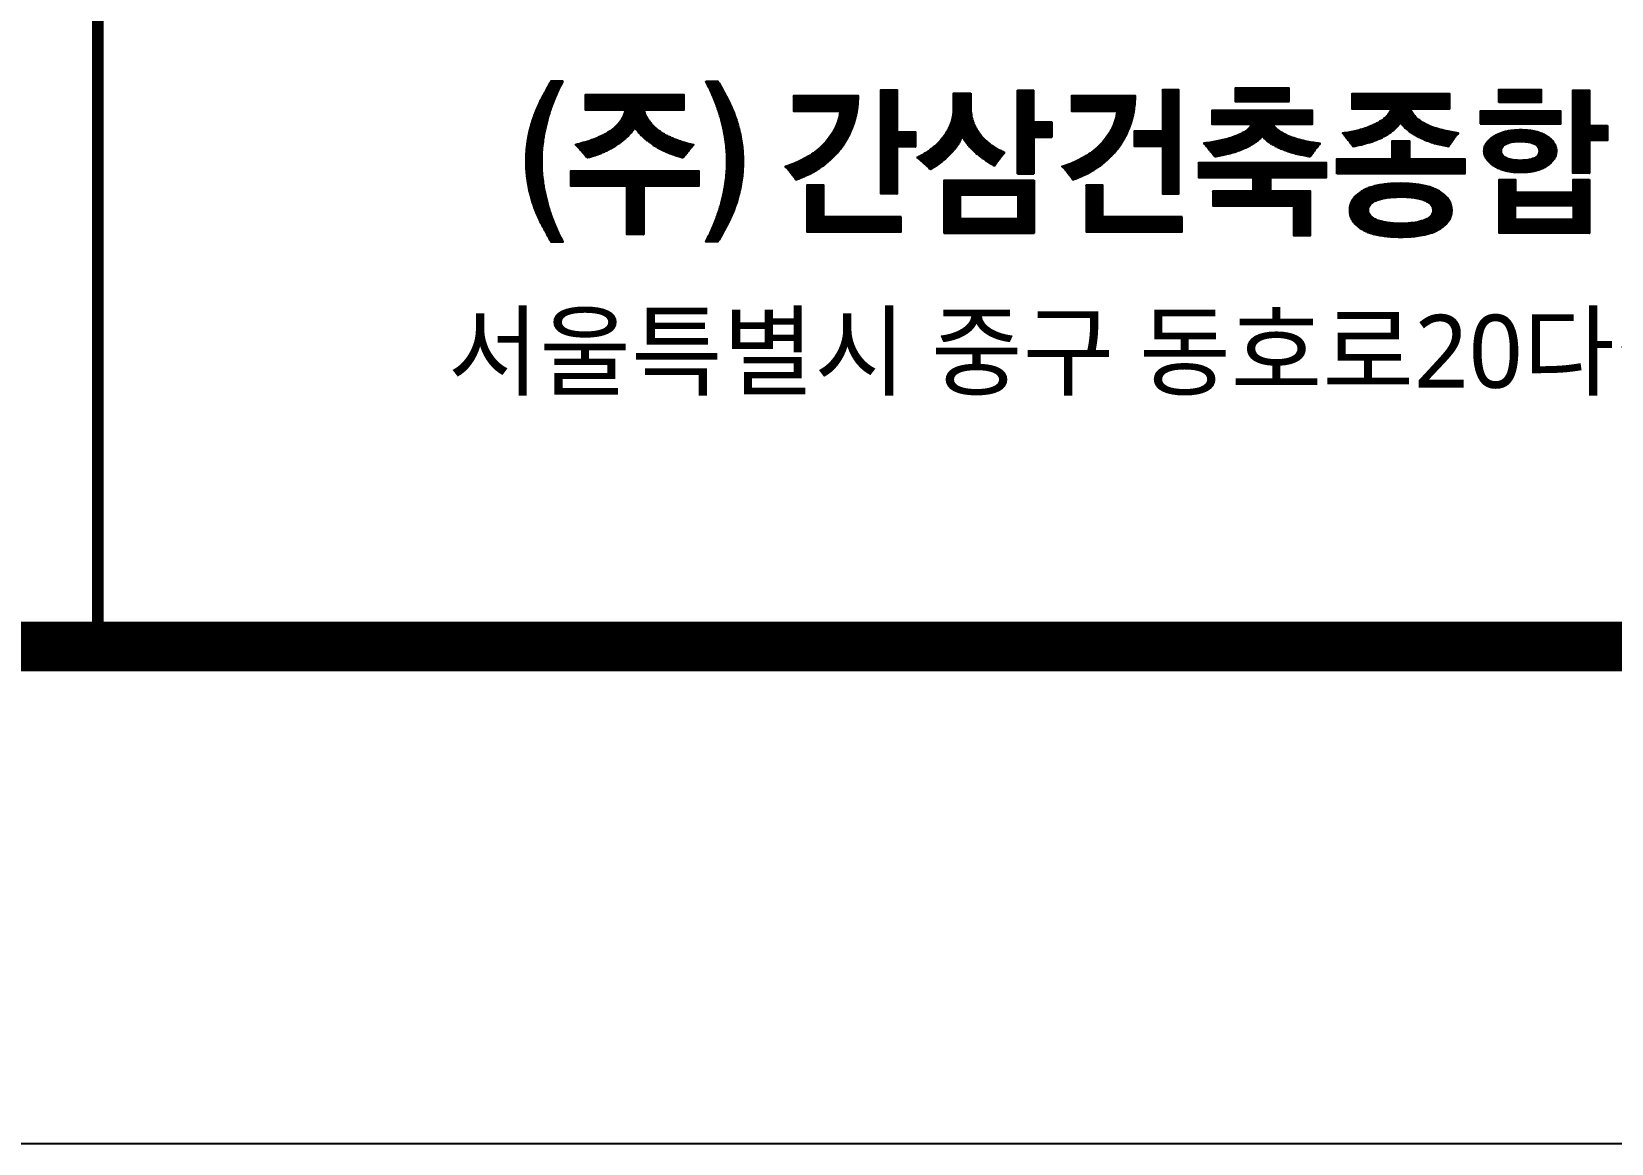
# Model space of a CAD drawing. Header units: millimetres. Extents: x 0 to 841, y 0 to 594.
# Drawn here: x 728.7 to 782.8, y 0 to 38 of the extents above; entities that cross this region are included whole.
import ezdxf
from ezdxf.enums import TextEntityAlignment as Align

# ---------------------------------------------------------------- set-up
doc = ezdxf.new("R2010")
doc.units = ezdxf.units.MM
doc.header["$MEASUREMENT"] = 0
doc.layers.add('G3TITLE', color=7, linetype='Continuous')
doc.styles.add('간삼타이틀', font='malgun.ttf')
pattern_1 = [(45, (0.776085, 3.857162), (-0.00441941738, 0.00441941738), [])]

msp = doc.modelspace()

# ---------------------------------------------------------------- hatches: boundary and pattern name
at = {"layer": 'G3TITLE'}
h = msp.add_hatch(dxfattribs=at)
h.set_pattern_fill('ANSI31', color=1, scale=0.05, style=0)
h.set_pattern_definition(pattern_1)
edge = h.paths.add_edge_path()
edge.add_spline(control_points=[(746.918, 30.856), (746.918, 30.856), (746.503, 30.856), (746.503, 30.856), (746.243, 31.303), (746.056, 31.68), (745.941, 31.986), (745.74, 32.513), (745.64, 33.054), (745.64, 33.607), (745.64, 34.157), (745.74, 34.698), (745.941, 35.229), (746.063, 35.547), (746.25, 35.919), (746.503, 36.347), (746.503, 36.347), (746.918, 36.347), (746.918, 36.347), (746.438, 35.418), (746.198, 34.504), (746.198, 33.607), (746.198, 32.703), (746.438, 31.786), (746.918, 30.856)], knot_values=[0, 0, 0, 0, 1, 1, 1, 2, 2, 2, 3, 3, 3, 4, 4, 4, 5, 5, 5, 6, 6, 6, 7, 7, 7, 8, 8, 8, 8], degree=3, periodic=0)
h = msp.add_hatch(dxfattribs=at)
h.set_pattern_fill('ANSI31', color=1, scale=0.05, style=0)
h.set_pattern_definition(pattern_1)
edge = h.paths.add_edge_path()
edge.add_spline(control_points=[(752.218, 36.347), (752.475, 35.908), (752.662, 35.534), (752.781, 35.224), (752.981, 34.692), (753.081, 34.152), (753.081, 33.602), (753.081, 33.052), (752.981, 32.511), (752.781, 31.98), (752.662, 31.666), (752.475, 31.292), (752.218, 30.856), (752.218, 30.856), (751.809, 30.856), (751.809, 30.856), (752.289, 31.786), (752.529, 32.701), (752.529, 33.602), (752.529, 34.502), (752.289, 35.418), (751.809, 36.347), (751.809, 36.347), (752.218, 36.347), (752.218, 36.347)], knot_values=[0, 0, 0, 0, 1, 1, 1, 2, 2, 2, 3, 3, 3, 4, 4, 4, 5, 5, 5, 6, 6, 6, 7, 7, 7, 8, 8, 8, 8], degree=3, periodic=0)
h = msp.add_hatch(dxfattribs=at)
h.set_pattern_fill('ANSI31', color=1, scale=0.05, style=0)
h.set_pattern_definition(pattern_1)
h.paths.add_polyline_path([(749.374, 34.764, 0.011223), (749.422, 34.696, 0.014421), (749.488, 34.612, 0.020713), (749.593, 34.496, 0.021424), (749.716, 34.381, 0.013149), (749.824, 34.294, 0.01535), (749.971, 34.188, 0.017244), (750.136, 34.085, 0.024961), (750.419, 33.943, 0.016434), (750.62, 33.862, 0.01056), (750.811, 33.797, 0.009713), (750.961, 33.752, 0.004592), (751.025, 33.735, 0.005906), (751.127, 33.859, -0.001663), (751.229, 33.987, -0.009588), (751.31, 34.082, -0.007606), (751.388, 34.167, -0.013005), (751.183, 34.217, -0.009127), (751.03, 34.261, -0.011787), (750.833, 34.327, -0.01259), (750.699, 34.381, -0.013415), (750.563, 34.443, -0.014125), (750.427, 34.514, -0.022357), (750.274, 34.608, -0.018421), (750.161, 34.692, -0.0207), (750.046, 34.791, -0.021954), (749.936, 34.904, -0.037207), (749.84, 35.027, -0.064836), (749.727, 35.257, -0.029437), (749.695, 35.373), (751.062, 35.373), (751.062, 35.888), (747.675, 35.888), (747.675, 35.373), (749.048, 35.373, -0.032243), (749.014, 35.247, -0.040959), (748.949, 35.099, -0.046283), (748.844, 34.94, -0.040695), (748.697, 34.785, -0.03542), (748.516, 34.645, -0.035947), (748.208, 34.468, -0.020775), (747.976, 34.368, -0.017546), (747.677, 34.267, -0.013903), (747.406, 34.194, -0.00325), (747.339, 34.178, -0.010195), (747.443, 34.07, -0.009005), (747.546, 33.954, 0.001103), (747.617, 33.873, 0.001435), (747.684, 33.797, 0.001519), (747.738, 33.735, 0.003476), (747.781, 33.745, 0.005498), (747.746, 33.737, 0.005745), (747.817, 33.754, 0.003574), (747.861, 33.766, 0.009791), (747.984, 33.803, 0.009252), (748.102, 33.843, 0.012966), (748.274, 33.91, 0.007949), (748.366, 33.95, 0.011621), (748.497, 34.014, 0.011413), (748.623, 34.082, 0.014535), (748.766, 34.17, 0.015172), (748.89, 34.257, 0.014931), (748.999, 34.343, 0.01431), (749.092, 34.426, 0.019158), (749.194, 34.529, 0.022133), (749.294, 34.649, 0.021092)])
h.paths.add_polyline_path([(749.679, 32.761), (751.567, 32.761), (751.567, 33.281), (747.181, 33.281), (747.181, 32.761), (749.101, 32.761), (749.101, 31.1), (749.679, 31.1)])
h = msp.add_hatch(dxfattribs=at)
h.set_pattern_fill('ANSI31', color=1, scale=0.05, style=0)
h.set_pattern_definition(pattern_1)
edge = h.paths.add_edge_path()
edge.add_spline(control_points=[(757.025, 35.844), (757.022, 35.49), (756.968, 35.166), (756.864, 34.872), (756.761, 34.579), (756.622, 34.314), (756.446, 34.078), (756.254, 33.819), (756.024, 33.598), (755.757, 33.414), (755.491, 33.229), (755.2, 33.084), (754.884, 32.976), (754.85, 33.029), (754.796, 33.1), (754.724, 33.192), (754.652, 33.285), (754.582, 33.364), (754.511, 33.43), (754.76, 33.504), (755.002, 33.607), (755.236, 33.74), (755.472, 33.873), (755.677, 34.032), (755.852, 34.216), (755.996, 34.368), (756.116, 34.537), (756.212, 34.723), (756.308, 34.909), (756.369, 35.109), (756.394, 35.323), (756.394, 35.323), (754.801, 35.323), (754.801, 35.323), (754.801, 35.323), (754.801, 35.844), (754.801, 35.844), (754.801, 35.844), (757.025, 35.844), (757.025, 35.844)], knot_values=[0, 0, 0, 0, 1, 1, 1, 2, 2, 2, 3, 3, 3, 4, 4, 4, 5, 5, 5, 6, 6, 6, 7, 7, 7, 8, 8, 8, 9, 9, 9, 10, 10, 10, 11, 11, 11, 12, 12, 12, 13, 13, 13, 13], degree=3, periodic=0)
h.paths.add_polyline_path([(755.263, 31.194), (755.263, 32.788), (755.841, 32.788), (755.841, 31.714), (758.486, 31.714), (758.486, 31.194)])
h.paths.add_polyline_path([(758.35, 36.049), (758.35, 34.621), (758.976, 34.621), (758.976, 34.1), (758.35, 34.1), (758.35, 32.49), (757.787, 32.49), (757.787, 36.049)])
h = msp.add_hatch(dxfattribs=at)
h.set_pattern_fill('ANSI31', color=1, scale=0.05, style=0)
h.set_pattern_definition(pattern_1)
edge = h.paths.add_edge_path()
edge.add_spline(control_points=[(760.966, 34.919), (761.031, 34.761), (761.117, 34.617), (761.227, 34.488), (761.339, 34.355), (761.465, 34.24), (761.605, 34.142), (761.745, 34.044), (761.889, 33.967), (762.037, 33.912), (761.973, 33.838), (761.907, 33.76), (761.839, 33.677), (761.771, 33.594), (761.715, 33.521), (761.673, 33.458), (761.586, 33.506), (761.495, 33.56), (761.4, 33.621), (761.305, 33.683), (761.211, 33.751), (761.116, 33.829), (761.007, 33.917), (760.905, 34.015), (760.808, 34.122), (760.712, 34.229), (760.633, 34.342), (760.569, 34.46), (760.531, 34.349), (760.471, 34.238), (760.39, 34.125), (760.31, 34.012), (760.217, 33.905), (760.112, 33.801), (760.014, 33.705), (759.909, 33.616), (759.799, 33.533), (759.689, 33.45), (759.584, 33.383), (759.486, 33.331), (759.43, 33.383), (759.357, 33.449), (759.268, 33.53), (759.179, 33.611), (759.097, 33.68), (759.023, 33.735), (759.198, 33.819), (759.367, 33.923), (759.528, 34.045), (759.689, 34.167), (759.827, 34.307), (759.943, 34.466), (760.045, 34.598), (760.124, 34.745), (760.183, 34.906), (760.24, 35.066), (760.269, 35.237), (760.269, 35.418), (760.269, 35.418), (760.269, 35.938), (760.269, 35.938), (760.269, 35.938), (760.869, 35.938), (760.869, 35.938), (760.869, 35.938), (760.869, 35.429), (760.869, 35.429), (760.869, 35.248), (760.901, 35.078), (760.966, 34.919)], knot_values=[0, 0, 0, 0, 1, 1, 1, 2, 2, 2, 3, 3, 3, 4, 4, 4, 5, 5, 5, 6, 6, 6, 7, 7, 7, 8, 8, 8, 9, 9, 9, 10, 10, 10, 11, 11, 11, 12, 12, 12, 13, 13, 13, 14, 14, 14, 15, 15, 15, 16, 16, 16, 17, 17, 17, 18, 18, 18, 19, 19, 19, 20, 20, 20, 21, 21, 21, 22, 22, 22, 23, 23, 23, 23], degree=3, periodic=0)
h.paths.add_polyline_path([(759.943, 31.155), (759.943, 32.965), (763.03, 32.965), (763.03, 31.155)])
h.paths.add_polyline_path([(762.478, 32.467), (760.506, 32.467), (760.506, 31.653), (762.478, 31.653)])
h.paths.add_polyline_path([(763.025, 34.432), (763.025, 33.176), (762.468, 33.176), (762.468, 36.043), (763.025, 36.043), (763.025, 34.958), (763.645, 34.958), (763.645, 34.432)])
h = msp.add_hatch(dxfattribs=at)
h.set_pattern_fill('ANSI31', color=1, scale=0.05, style=0)
h.set_pattern_definition(pattern_1)
edge = h.paths.add_edge_path()
edge.add_spline(control_points=[(766.506, 35.844), (766.499, 35.486), (766.442, 35.159), (766.338, 34.864), (766.233, 34.569), (766.092, 34.303), (765.917, 34.067), (765.724, 33.813), (765.495, 33.594), (765.23, 33.411), (764.966, 33.228), (764.678, 33.084), (764.366, 32.976), (764.331, 33.029), (764.276, 33.1), (764.203, 33.192), (764.129, 33.285), (764.057, 33.364), (763.987, 33.43), (764.239, 33.504), (764.482, 33.607), (764.715, 33.738), (764.949, 33.868), (765.153, 34.026), (765.328, 34.211), (765.472, 34.362), (765.593, 34.531), (765.691, 34.717), (765.789, 34.904), (765.85, 35.106), (765.875, 35.323), (765.875, 35.323), (764.308, 35.323), (764.308, 35.323), (764.308, 35.323), (764.308, 35.844), (764.308, 35.844), (764.308, 35.844), (766.506, 35.844), (766.506, 35.844)], knot_values=[0, 0, 0, 0, 1, 1, 1, 2, 2, 2, 3, 3, 3, 4, 4, 4, 5, 5, 5, 6, 6, 6, 7, 7, 7, 8, 8, 8, 9, 9, 9, 10, 10, 10, 11, 11, 11, 12, 12, 12, 13, 13, 13, 13], degree=3, periodic=0)
h.paths.add_polyline_path([(764.812, 31.194), (764.812, 32.788), (765.385, 32.788), (765.385, 31.714), (768.099, 31.714), (768.099, 31.194)])
h.paths.add_polyline_path([(767.426, 32.49), (767.426, 34.122), (766.453, 34.122), (766.453, 34.643), (767.426, 34.643), (767.426, 36.049), (767.988, 36.049), (767.988, 32.49)])
h = msp.add_hatch(dxfattribs=at)
h.set_pattern_fill('ANSI31', color=1, scale=0.05, style=0)
h.set_pattern_definition(pattern_1)
h.paths.add_polyline_path([(771.128, 33.054), (771.128, 32.589), (772.49, 32.589), (772.49, 31.073), (771.906, 31.073), (771.906, 32.086), (769.15, 32.086), (769.15, 32.584), (770.523, 32.584), (770.523, 33.049), (768.656, 33.049), (768.656, 33.552), (773.042, 33.552), (773.042, 33.049)])
edge = h.paths.add_edge_path()
edge.add_spline(control_points=[(771.444, 34.637), (771.545, 34.567), (771.661, 34.506), (771.791, 34.454), (771.955, 34.392), (772.129, 34.341), (772.311, 34.303), (772.493, 34.263), (772.665, 34.235), (772.827, 34.216), (772.76, 34.146), (772.7, 34.072), (772.645, 33.995), (772.591, 33.917), (772.535, 33.842), (772.479, 33.768), (772.35, 33.79), (772.208, 33.819), (772.054, 33.854), (771.899, 33.889), (771.749, 33.934), (771.601, 33.989), (771.447, 34.045), (771.303, 34.112), (771.169, 34.192), (771.037, 34.271), (770.928, 34.362), (770.844, 34.466), (770.766, 34.373), (770.667, 34.289), (770.544, 34.214), (770.422, 34.138), (770.285, 34.071), (770.134, 34.012), (769.99, 33.952), (769.839, 33.903), (769.679, 33.862), (769.52, 33.822), (769.365, 33.79), (769.214, 33.768), (769.172, 33.823), (769.118, 33.893), (769.051, 33.976), (768.984, 34.059), (768.916, 34.143), (768.846, 34.227), (769.021, 34.25), (769.2, 34.279), (769.382, 34.316), (769.564, 34.353), (769.734, 34.401), (769.893, 34.46), (770.029, 34.512), (770.15, 34.572), (770.255, 34.64), (770.36, 34.708), (770.435, 34.788), (770.481, 34.88), (770.481, 34.88), (769.119, 34.88), (769.119, 34.88), (769.119, 34.88), (769.119, 35.351), (769.119, 35.351), (769.119, 35.351), (772.563, 35.351), (772.563, 35.351), (772.563, 35.351), (772.563, 34.88), (772.563, 34.88), (772.563, 34.88), (771.202, 34.88), (771.202, 34.88), (771.261, 34.788), (771.342, 34.707), (771.444, 34.637)], knot_values=[0, 0, 0, 0, 1, 1, 1, 2, 2, 2, 3, 3, 3, 4, 4, 4, 5, 5, 5, 6, 6, 6, 7, 7, 7, 8, 8, 8, 9, 9, 9, 10, 10, 10, 11, 11, 11, 12, 12, 12, 13, 13, 13, 14, 14, 14, 15, 15, 15, 16, 16, 16, 17, 17, 17, 18, 18, 18, 19, 19, 19, 20, 20, 20, 21, 21, 21, 22, 22, 22, 23, 23, 23, 24, 24, 24, 25, 25, 25, 25], degree=3, periodic=0)
h.paths.add_polyline_path([(769.918, 35.65), (769.918, 36.115), (771.764, 36.115), (771.764, 35.65)])
h = msp.add_hatch(dxfattribs=at)
h.set_pattern_fill('ANSI31', color=1, scale=0.05, style=0)
h.set_pattern_definition(pattern_1)
h.paths.add_polyline_path([(773.389, 33.182), (773.389, 33.696), (775.282, 33.696), (775.282, 34.311), (775.876, 34.311), (775.876, 33.696), (777.775, 33.696), (777.775, 33.182)])
edge = h.paths.add_edge_path()
edge.add_spline(control_points=[(776.15, 35.072), (776.262, 34.978), (776.389, 34.899), (776.528, 34.836), (776.693, 34.766), (776.866, 34.711), (777.047, 34.67), (777.227, 34.63), (777.394, 34.597), (777.549, 34.571), (777.482, 34.486), (777.422, 34.406), (777.37, 34.333), (777.317, 34.259), (777.267, 34.187), (777.217, 34.117), (777.084, 34.135), (776.937, 34.167), (776.778, 34.211), (776.619, 34.255), (776.462, 34.312), (776.308, 34.382), (776.157, 34.449), (776.017, 34.528), (775.887, 34.621), (775.757, 34.713), (775.652, 34.816), (775.572, 34.931), (775.494, 34.82), (775.398, 34.72), (775.282, 34.632), (775.166, 34.543), (775.04, 34.467), (774.904, 34.404), (774.753, 34.334), (774.596, 34.276), (774.433, 34.23), (774.27, 34.184), (774.108, 34.146), (773.946, 34.117), (773.897, 34.18), (773.843, 34.251), (773.781, 34.333), (773.72, 34.414), (773.656, 34.493), (773.589, 34.571), (773.764, 34.593), (773.945, 34.627), (774.131, 34.673), (774.317, 34.719), (774.488, 34.779), (774.646, 34.853), (774.79, 34.919), (774.915, 34.998), (775.022, 35.088), (775.129, 35.179), (775.205, 35.285), (775.251, 35.406), (775.251, 35.406), (773.9, 35.406), (773.9, 35.406), (773.9, 35.406), (773.9, 35.922), (773.9, 35.922), (773.9, 35.922), (777.259, 35.922), (777.259, 35.922), (777.259, 35.922), (777.259, 35.406), (777.259, 35.406), (777.259, 35.406), (775.908, 35.406), (775.908, 35.406), (775.957, 35.277), (776.038, 35.166), (776.15, 35.072)], knot_values=[0, 0, 0, 0, 1, 1, 1, 2, 2, 2, 3, 3, 3, 4, 4, 4, 5, 5, 5, 6, 6, 6, 7, 7, 7, 8, 8, 8, 9, 9, 9, 10, 10, 10, 11, 11, 11, 12, 12, 12, 13, 13, 13, 14, 14, 14, 15, 15, 15, 16, 16, 16, 17, 17, 17, 18, 18, 18, 19, 19, 19, 20, 20, 20, 21, 21, 21, 22, 22, 22, 23, 23, 23, 24, 24, 24, 25, 25, 25, 25], degree=3, periodic=0)
edge = h.paths.add_edge_path()
edge.add_spline(control_points=[(774.26, 31.275), (773.967, 31.446), (773.82, 31.666), (773.82, 31.936), (773.82, 32.205), (773.967, 32.426), (774.26, 32.597), (774.552, 32.769), (774.989, 32.855), (775.572, 32.855), (776.15, 32.855), (776.588, 32.768), (776.886, 32.595), (777.185, 32.422), (777.333, 32.202), (777.333, 31.936), (777.333, 31.666), (777.185, 31.446), (776.886, 31.275), (776.588, 31.103), (776.152, 31.017), (775.577, 31.017), (774.991, 31.017), (774.552, 31.103), (774.26, 31.275)], knot_values=[0, 0, 0, 0, 1, 1, 1, 2, 2, 2, 3, 3, 3, 4, 4, 4, 5, 5, 5, 6, 6, 6, 7, 7, 7, 8, 8, 8, 8], degree=3, periodic=0)
edge = h.paths.add_edge_path()
edge.add_spline(control_points=[(774.77, 31.601), (774.968, 31.522), (775.237, 31.482), (775.577, 31.482), (775.913, 31.482), (776.181, 31.52), (776.382, 31.598), (776.581, 31.676), (776.681, 31.786), (776.681, 31.93), (776.681, 32.082), (776.581, 32.196), (776.382, 32.274), (776.181, 32.351), (775.913, 32.39), (775.577, 32.39), (775.237, 32.39), (774.968, 32.352), (774.77, 32.276), (774.571, 32.2), (774.472, 32.087), (774.472, 31.936), (774.472, 31.792), (774.571, 31.68), (774.77, 31.601)], knot_values=[0, 0, 0, 0, 1, 1, 1, 2, 2, 2, 3, 3, 3, 4, 4, 4, 5, 5, 5, 6, 6, 6, 7, 7, 7, 8, 8, 8, 8], degree=3, periodic=0)
h = msp.add_hatch(dxfattribs=at)
h.set_pattern_fill('ANSI31', color=1, scale=0.05, style=0)
h.set_pattern_definition(pattern_1)
h.paths.add_polyline_path([(778.29, 34.886), (778.29, 35.329), (781.051, 35.329), (781.051, 34.886)])
edge = h.paths.add_edge_path()
edge.add_spline(control_points=[(778.776, 33.441), (778.543, 33.589), (778.426, 33.761), (778.426, 33.956), (778.426, 34.163), (778.544, 34.337), (778.779, 34.48), (779.014, 34.621), (779.312, 34.692), (779.673, 34.692), (780.052, 34.692), (780.351, 34.622), (780.572, 34.482), (780.793, 34.342), (780.904, 34.168), (780.904, 33.962), (780.904, 33.759), (780.792, 33.585), (780.569, 33.438), (780.347, 33.293), (780.044, 33.22), (779.663, 33.22), (779.305, 33.22), (779.009, 33.294), (778.776, 33.441)], knot_values=[0, 0, 0, 0, 1, 1, 1, 2, 2, 2, 3, 3, 3, 4, 4, 4, 5, 5, 5, 6, 6, 6, 7, 7, 7, 8, 8, 8, 8], degree=3, periodic=0)
h.paths.add_polyline_path([(778.932, 35.617), (778.932, 36.065), (780.388, 36.065), (780.388, 35.617)])
h.paths.add_polyline_path([(778.947, 31.144), (778.947, 32.982), (779.51, 32.982), (779.51, 32.551), (781.477, 32.551), (781.477, 32.982), (782.034, 32.982), (782.034, 31.144)])
edge = h.paths.add_edge_path()
edge.add_spline(control_points=[(780.144, 33.718), (780.254, 33.77), (780.31, 33.851), (780.31, 33.962), (780.31, 34.065), (780.254, 34.145), (780.144, 34.203), (780.034, 34.26), (779.875, 34.288), (779.667, 34.288), (779.465, 34.288), (779.306, 34.26), (779.192, 34.205), (779.078, 34.15), (779.021, 34.067), (779.021, 33.956), (779.021, 33.849), (779.078, 33.77), (779.192, 33.718), (779.306, 33.666), (779.465, 33.641), (779.667, 33.641), (779.875, 33.641), (780.034, 33.666), (780.144, 33.718)], knot_values=[0, 0, 0, 0, 1, 1, 1, 2, 2, 2, 3, 3, 3, 4, 4, 4, 5, 5, 5, 6, 6, 6, 7, 7, 7, 8, 8, 8, 8], degree=3, periodic=0)
h.paths.add_polyline_path([(781.477, 32.091), (779.51, 32.091), (779.51, 31.62), (781.477, 31.62)])
h.paths.add_polyline_path([(782.034, 34.316), (782.034, 33.198), (781.471, 33.198), (781.471, 36.043), (782.034, 36.043), (782.034, 34.831), (782.655, 34.831), (782.655, 34.316)])

# ---------------------------------------------------------------- linework, layer by layer
at = {"layer": 'G3TITLE', "color": 1}
for p, q in [((762.468, 33.176), (762.468, 36.043)), ((762.468, 36.043), (763.025, 36.043)), ((763.025, 34.958), (763.025, 36.043)), ((763.025, 34.958), (763.645, 34.958)), ((763.645, 34.958), (763.645, 34.432)), ((763.025, 34.432), (763.645, 34.432)), ((763.025, 34.432), (763.025, 33.176)), ((762.468, 33.176), (763.025, 33.176)), ((759.943, 32.965), (763.03, 32.965)), ((759.943, 32.965), (759.943, 31.155)), ((760.506, 32.467), (760.506, 31.653)), ((760.506, 32.467), (762.478, 32.467)), ((762.478, 32.467), (762.478, 31.653)), ((763.03, 32.965), (763.03, 31.155)), ((760.506, 31.653), (762.478, 31.653)), ((759.943, 31.155), (763.03, 31.155))]:
    msp.add_line(p, q, dxfattribs=at)
for points in [[(841, 0), (841, 594), (0, 594), (0, 0)], [(758.35, 34.1), (758.35, 32.49), (757.787, 32.49), (757.787, 36.049), (758.35, 36.049), (758.35, 34.621), (758.976, 34.621), (758.976, 34.1)], [(767.425, 34.122), (767.425, 32.49), (767.988, 32.49), (767.988, 36.049), (767.425, 36.049), (767.425, 34.643), (766.453, 34.643), (766.453, 34.122)], [(771.764, 35.65), (771.764, 36.115), (769.918, 36.115), (769.918, 35.65)], [(778.932, 35.617), (778.932, 36.065), (780.388, 36.065), (780.388, 35.617)], [(782.655, 34.831), (782.655, 34.316), (782.034, 34.316), (782.034, 33.198), (781.471, 33.198), (781.471, 36.043), (782.034, 36.043), (782.034, 34.831)], [(778.29, 34.886), (781.051, 34.886), (781.051, 35.329), (778.29, 35.329)], [(773.389, 33.182), (773.389, 33.696), (775.282, 33.696), (775.282, 34.311), (775.876, 34.311), (775.876, 33.696), (777.775, 33.696), (777.775, 33.182)], [(770.523, 33.053), (770.523, 32.584), (769.15, 32.584), (769.15, 32.086), (771.906, 32.086), (771.906, 31.073), (772.49, 31.073), (772.49, 32.584), (771.128, 32.584), (771.128, 33.053), (773.042, 33.053), (773.042, 33.552), (768.656, 33.552), (768.656, 33.053)], [(749.679, 31.1), (749.101, 31.1), (749.101, 32.761), (747.181, 32.761), (747.181, 33.281), (751.567, 33.281), (751.567, 32.761), (749.679, 32.761)], [(782.034, 32.982), (782.034, 31.144), (778.947, 31.144), (778.947, 32.982), (779.51, 32.982), (779.51, 32.551), (781.477, 32.551), (781.477, 32.982)], [(758.486, 31.714), (755.841, 31.714), (755.841, 32.788), (755.263, 32.788), (755.263, 31.194), (758.486, 31.194)], [(768.099, 31.714), (765.39, 31.714), (765.39, 32.788), (764.812, 32.788), (764.812, 31.194), (768.099, 31.194)], [(779.51, 31.62), (779.51, 32.091), (781.477, 32.091), (781.477, 31.62)]]:
    msp.add_lwpolyline(points, close=True, dxfattribs=at)
at = {"layer": 'G3TITLE', "color": 6, "const_width": 1.7}
msp.add_lwpolyline([(824, 343.5), (824, 577), (731, 577), (381, 577), (31, 577), (31, 297), (31, 17), (381, 17), (731, 17), (824, 17)], close=True, dxfattribs=at)
at = {"layer": 'G3TITLE', "color": 1, "const_width": 0.4}
msp.add_lwpolyline([(731, 577), (731, 17)], dxfattribs=at)
at = {"layer": 'G3TITLE', "color": 1}
for points in [[(746.918, 36.347), (746.504, 36.347, 0.013695), (746.22, 35.84, 0.021174), (745.985, 35.341, 0.038707), (745.765, 34.66, 0.031401), (745.667, 34.101, 0.027808), (745.64, 33.602, 0.027808), (745.667, 33.102, 0.031401), (745.765, 32.544, 0.038707), (745.985, 31.862, 0.021174), (746.22, 31.364, 0.013695), (746.504, 30.856), (746.918, 30.856, -0.00506), (746.728, 31.252, -0.017387), (746.549, 31.694, -0.016441), (746.42, 32.086, -0.034381), (746.253, 32.846, -0.014301), (746.218, 33.144, -0.014652), (746.201, 33.425, -0.00875), (746.198, 33.602, -0.00875), (746.201, 33.778, -0.014652), (746.218, 34.059, -0.014301), (746.253, 34.358, -0.034381), (746.42, 35.117, -0.016441), (746.549, 35.509, -0.017387), (746.728, 35.952, -0.00506)], [(751.802, 36.347), (752.216, 36.347, -0.013695), (752.499, 35.84, -0.021174), (752.734, 35.341, -0.038707), (752.954, 34.66, -0.031401), (753.052, 34.101, -0.027808), (753.079, 33.602, -0.027808), (753.052, 33.102, -0.031401), (752.954, 32.544, -0.038707), (752.734, 31.862, -0.021174), (752.499, 31.364, -0.013695), (752.216, 30.856), (751.802, 30.856, 0.00506), (751.992, 31.252, 0.017387), (752.171, 31.694, 0.016441), (752.299, 32.086, 0.034381), (752.466, 32.846, 0.014301), (752.501, 33.144, 0.014652), (752.519, 33.425, 0.00875), (752.522, 33.602, 0.00875), (752.519, 33.778, 0.014652), (752.501, 34.059, 0.014301), (752.466, 34.358, 0.034381), (752.299, 35.117, 0.016441), (752.171, 35.509, 0.017387), (751.992, 35.952, 0.00506)], [(756.001, 34.391, -0.033486), (755.804, 34.167, -0.035797), (755.528, 33.93, -0.025736), (755.295, 33.774, -0.019941), (755.043, 33.638, -0.0153), (754.848, 33.55, -0.019102), (754.603, 33.459, -0.007088), (754.511, 33.43, -0.013926), (754.573, 33.369, -0.008184), (754.615, 33.323, -0.009531), (754.673, 33.256, -0.006731), (754.72, 33.197, -0.002099), (754.766, 33.138, -0.003401), (754.812, 33.078, -0.004794), (754.85, 33.027, -0.008194), (754.884, 32.976, 0.014425), (755.082, 33.05, 0.016084), (755.291, 33.142, 0.017054), (755.499, 33.252, 0.016919), (755.697, 33.373, 0.017684), (755.882, 33.505, 0.019268), (756.056, 33.65, 0.021583), (756.235, 33.825, 0.01824), (756.374, 33.986, 0.024173), (756.539, 34.21, 0.022518), (756.671, 34.432, 0.019539), (756.775, 34.646, 0.018642), (756.865, 34.874, 0.024268), (756.938, 35.119, 0.023522), (756.99, 35.385, 0.018848), (757.016, 35.624, 0.015668), (757.025, 35.844), (754.801, 35.844), (754.801, 35.323), (756.394, 35.323, -0.027499), (756.361, 35.13, -0.041189), (756.276, 34.861, -0.032), (756.174, 34.651, -0.0359)], [(765.477, 34.391, -0.033486), (765.28, 34.167, -0.035797), (765.004, 33.93, -0.025736), (764.771, 33.774, -0.019941), (764.518, 33.638, -0.0153), (764.324, 33.55, -0.019102), (764.079, 33.459, -0.007088), (763.987, 33.43, -0.013926), (764.049, 33.369, -0.008184), (764.091, 33.323, -0.009531), (764.149, 33.256, -0.006731), (764.196, 33.197, -0.002099), (764.242, 33.138, -0.003401), (764.288, 33.078, -0.004794), (764.325, 33.027, -0.008194), (764.36, 32.976, 0.014425), (764.558, 33.05, 0.016084), (764.767, 33.142, 0.017054), (764.975, 33.252, 0.016919), (765.172, 33.373, 0.017684), (765.358, 33.505, 0.019268), (765.532, 33.65, 0.021583), (765.71, 33.825, 0.01824), (765.85, 33.986, 0.024173), (766.014, 34.21, 0.022518), (766.146, 34.432, 0.019539), (766.251, 34.646, 0.018642), (766.341, 34.874, 0.024268), (766.414, 35.119, 0.023522), (766.466, 35.385, 0.018848), (766.492, 35.624, 0.015668), (766.501, 35.844), (764.308, 35.844), (764.308, 35.323), (765.869, 35.323, -0.027499), (765.837, 35.13, -0.041189), (765.752, 34.861, -0.032), (765.649, 34.651, -0.0359)], [(769.214, 33.768, 0.01228), (769.425, 33.805, 0.01055), (769.628, 33.849, 0.015781), (769.85, 33.91, 0.017166), (770.06, 33.982, 0.008146), (770.236, 34.054, 0.019469), (770.415, 34.14, 0.018502), (770.561, 34.224, 0.024864), (770.675, 34.304, 0.026545), (770.77, 34.386, 0.026139), (770.844, 34.466, 0.025547), (770.916, 34.386, 0.024317), (771, 34.31, 0.021827), (771.091, 34.242, 0.021632), (771.211, 34.168, 0.016514), (771.35, 34.095, 0.017122), (771.51, 34.024, 0.009648), (771.677, 33.962, 0.01492), (771.879, 33.898, 0.015414), (772.091, 33.845, 0.005351), (772.281, 33.805, 0.007078), (772.479, 33.768, 0.005481), (772.572, 33.892, 0.004436), (772.645, 33.996, -0.014582), (772.714, 34.086, -0.021687), (772.826, 34.216, -0.000901), (772.6, 34.248, -0.01001), (772.375, 34.289, -0.017089), (772.103, 34.353, -0.018876), (771.861, 34.429, -0.032346), (771.637, 34.523, -0.029817), (771.469, 34.62, -0.05338), (771.303, 34.754, -0.05114), (771.202, 34.88), (772.563, 34.88), (772.563, 35.351), (769.119, 35.351), (769.119, 34.88), (770.481, 34.88, -0.047568), (770.429, 34.797, -0.051176), (770.344, 34.706, -0.046334), (770.209, 34.611, -0.032019), (769.999, 34.503, -0.026809), (769.767, 34.416, -0.017789), (769.533, 34.35, -0.01278), (769.33, 34.306, -0.007465), (769.105, 34.265, -0.009215), (768.846, 34.227, -0.001963), (768.935, 34.119, -0.001905), (769.038, 33.992, -0.002524), (769.124, 33.884)], [(779.673, 33.641, -0.010833), (779.578, 33.642, -0.014452), (779.479, 33.649, -0.021199), (779.37, 33.665, -0.032959), (779.257, 33.693, -0.047354), (779.158, 33.735, -0.083099), (779.079, 33.798, -0.086256), (779.038, 33.863, -0.099472), (779.021, 33.962, -0.088926), (779.039, 34.055, -0.09401), (779.087, 34.13, -0.085135), (779.178, 34.198, -0.039606), (779.265, 34.235, -0.030036), (779.363, 34.261, -0.032089), (779.469, 34.278, -0.018072), (779.584, 34.287, -0.011306), (779.676, 34.288, -0.008483), (779.745, 34.287, -0.009724), (779.812, 34.283, -0.014195), (779.892, 34.275, -0.021229), (779.982, 34.259, -0.032109), (780.078, 34.231, -0.045387), (780.163, 34.192, -0.05962), (780.234, 34.14, -0.089387), (780.286, 34.068, -0.108206), (780.31, 33.968, -0.070989), (780.304, 33.903, -0.073169), (780.281, 33.838, -0.090394), (780.225, 33.77, -0.065969), (780.15, 33.721, -0.043888), (780.047, 33.683, -0.03071), (779.93, 33.658, -0.016733), (779.835, 33.647, -0.011328), (779.752, 33.642, -0.008458)], [(773.82, 31.93, 0.008551), (773.821, 31.906, 0.064073), (773.851, 31.734, 0.066731), (773.924, 31.577, 0.060172), (774.045, 31.433, 0.0509), (774.225, 31.295, 0.037587), (774.399, 31.204, 0.023116), (774.54, 31.15, 0.025347), (774.749, 31.094, 0.01891), (774.959, 31.056, 0.014345), (775.165, 31.033, 0.012862), (775.4, 31.02, 0.00775), (775.571, 31.017, 0.00808), (775.745, 31.02, 0.010148), (775.93, 31.029, 0.017488), (776.186, 31.056, 0.026768), (776.467, 31.111, 0.032986), (776.708, 31.189, 0.039979), (776.909, 31.288, 0.04898), (777.093, 31.422, 0.071656), (777.238, 31.595, 0.06286), (777.304, 31.741, 0.052688), (777.33, 31.874, 0.025119), (777.333, 31.946, 0.066506), (777.308, 32.116, 0.073544), (777.231, 32.286, 0.06001), (777.11, 32.43, 0.047947), (776.941, 32.561, 0.03618), (776.769, 32.655, 0.024998), (776.617, 32.715, 0.023991), (776.425, 32.77, 0.020844), (776.202, 32.812, 0.014764), (775.997, 32.837, 0.021034), (775.727, 32.853, 0.006522), (775.579, 32.855, 0.006522), (775.432, 32.853, 0.014707), (775.164, 32.839, 0.014435), (774.957, 32.815, 0.019108), (774.747, 32.778, 0.025543), (774.539, 32.721, 0.023062), (774.398, 32.667, 0.037804), (774.224, 32.576, 0.051267), (774.044, 32.438, 0.060151), (773.924, 32.293, 0.07238), (773.846, 32.123, 0.064615), (773.821, 31.954, 0.008551)], [(775.579, 32.39, -0.013803), (775.775, 32.385, -0.018357), (775.986, 32.367, -0.028582), (776.211, 32.326, -0.033836), (776.386, 32.272, -0.061448), (776.537, 32.192, -0.06193), (776.61, 32.125, -0.062563), (776.652, 32.06, -0.089294), (776.679, 31.964, -0.02571), (776.681, 31.93, -0.048386), (776.676, 31.875, -0.077883), (776.647, 31.797, -0.140796), (776.482, 31.644, -0.061584), (776.224, 31.548, -0.035975), (775.921, 31.498, -0.024074), (775.583, 31.482, -0.012585), (775.389, 31.486, -0.018235), (775.177, 31.504, -0.028251), (774.952, 31.544, -0.034), (774.776, 31.598, -0.046455), (774.646, 31.663, -0.06158), (774.557, 31.733, -0.062884), (774.509, 31.796, -0.108899), (774.474, 31.902, -0.023021), (774.472, 31.93, -0.021072), (774.473, 31.956, -0.088621), (774.496, 32.056, -0.075121), (774.544, 32.132, -0.062152), (774.619, 32.199, -0.062452), (774.771, 32.277, -0.033908), (774.948, 32.33, -0.027421), (775.174, 32.368, -0.017479), (775.387, 32.385, -0.011567)]]:
    msp.add_lwpolyline(points, format="xyb", close=True, dxfattribs=at)
for points in [[(749.374, 34.764, 0.011223), (749.422, 34.696, 0.014421), (749.488, 34.612, 0.020713), (749.593, 34.496, 0.021424), (749.716, 34.381, 0.013149), (749.824, 34.294, 0.014489), (749.962, 34.194, 0.018142), (750.136, 34.085, 0.024961), (750.419, 33.943, 0.016434), (750.62, 33.862, 0.01056), (750.811, 33.797, 0.009713), (750.961, 33.752, 0.004592), (751.025, 33.735, 0.005906), (751.127, 33.859, -0.001663), (751.229, 33.987, -0.009588), (751.31, 34.082, -0.007606), (751.388, 34.167, -0.01298), (751.183, 34.217, -0.00915), (751.03, 34.261, -0.011787), (750.833, 34.327, -0.013272), (750.691, 34.384, -0.013388), (750.556, 34.446, -0.013435), (750.427, 34.514, -0.023832), (750.264, 34.615, -0.018547), (750.151, 34.7, -0.018966), (750.046, 34.791, -0.026062), (749.917, 34.926, -0.033737), (749.832, 35.039, -0.049454), (749.743, 35.213, -0.040603), (749.695, 35.373), (751.062, 35.373), (751.062, 35.888), (747.675, 35.888), (747.675, 35.373), (749.048, 35.373, -0.032243), (749.014, 35.247, -0.040959), (748.949, 35.099, -0.046283), (748.844, 34.94, -0.040536), (748.697, 34.786, -0.035549), (748.516, 34.645, -0.035947), (748.208, 34.468, -0.020775), (747.976, 34.368, -0.017546), (747.677, 34.267, -0.013903), (747.406, 34.194, -0.00325), (747.339, 34.178, -0.010195), (747.443, 34.07, -0.008018), (747.535, 33.967, 0.001276), (747.617, 33.873, 0.001421), (747.683, 33.797, 0.001539), (747.739, 33.735, -0.006697), (747.781, 33.745, 0.002897), (747.817, 33.754, 0.003574), (747.861, 33.766, 0.009791), (747.984, 33.803, 0.009252), (748.102, 33.843, 0.00965), (748.23, 33.892, 0.011653), (748.366, 33.95, 0.011621), (748.497, 34.014, 0.011413), (748.623, 34.082, 0.014535), (748.766, 34.17, 0.015172), (748.89, 34.257, 0.014931), (748.999, 34.343, 0.01431), (749.092, 34.426, 0.018225), (749.189, 34.524, 0.023131), (749.294, 34.649, 0.021092), (749.374, 34.764)], [(775.575, 34.925, 0.048647), (775.732, 34.747, 0.039964), (775.919, 34.598, 0.028999), (776.151, 34.458, 0.02018), (776.355, 34.361, 0.018727), (776.583, 34.272, 0.016904), (776.786, 34.209, 0.013841), (776.998, 34.156, 0.01889), (777.217, 34.117, -0.000309), (777.294, 34.226, 0.000526), (777.367, 34.33, -0.00492), (777.434, 34.421, -0.004087), (777.503, 34.512, -0.002492), (777.549, 34.571, -0.0034), (777.433, 34.591, -0.00598), (777.197, 34.638, -0.014053), (776.924, 34.701, -0.02197), (776.668, 34.781, -0.035503), (776.434, 34.882, -0.035228), (776.237, 35.004, -0.0567), (776.058, 35.161, -0.055536), (775.955, 35.305, -0.035115), (775.908, 35.406), (777.259, 35.406), (777.259, 35.922), (773.9, 35.922), (773.9, 35.406), (775.251, 35.406, -0.032128), (775.211, 35.319, -0.034548), (775.157, 35.232, -0.047166), (775.057, 35.12, -0.03065), (774.93, 35.017, -0.027771), (774.779, 34.921, -0.02741), (774.564, 34.817, -0.02046), (774.359, 34.739, -0.017752), (774.154, 34.679, -0.010709), (773.939, 34.629, -0.012318), (773.714, 34.588, -0.007607), (773.589, 34.571, -0.007254), (773.688, 34.452, -0.008215), (773.781, 34.333, 0.000934), (773.857, 34.233, 0.003023), (773.946, 34.117, 0.014079), (774.231, 34.177, 0.015672), (774.523, 34.257, 0.02398), (774.807, 34.362, 0.034744), (775.091, 34.502, 0.032504), (775.301, 34.646, 0.035559), (775.449, 34.781, 0.019294), (775.515, 34.856, 0.017566), (775.569, 34.926)], [(760.269, 35.418, -0.011205), (760.267, 35.343, -0.012937), (760.262, 35.26, -0.015453), (760.25, 35.166, -0.027904), (760.215, 35.006, -0.029418), (760.161, 34.848, -0.025684), (760.088, 34.691, -0.030275), (759.988, 34.526, -0.019695), (759.857, 34.356, -0.031503), (759.684, 34.176, -0.029867), (759.48, 34.009, -0.012123), (759.354, 33.923, -0.016162), (759.189, 33.822, -0.012558), (759.063, 33.754, -0.003903), (759.024, 33.735, 4.374988)], [(760.869, 35.429, 0.009681), (760.87, 35.37, 0.017338), (760.878, 35.272, 0.022984), (760.897, 35.149, 0.019799), (760.921, 35.05, 0.03685), (760.988, 34.869, 0.029876), (761.079, 34.695, 0.032101), (761.194, 34.527, 0.02549), (761.327, 34.377, 0.02568), (761.474, 34.242, 0.027185), (761.646, 34.114, 0.020206), (761.789, 34.027, 0.01553), (761.894, 33.973, 0.021621), (762.037, 33.912, -1.447711)], [(780.904, 33.961, -0.06328), (780.888, 33.832, -0.059638), (780.843, 33.718, -0.056878), (780.763, 33.603, -0.04435), (780.654, 33.5, -0.031521), (780.54, 33.42, -0.032484), (780.412, 33.353, -0.028844), (780.27, 33.3, -0.02315), (780.13, 33.264, -0.018453), (779.994, 33.241, -0.014568), (779.866, 33.228, -0.011537), (779.748, 33.221, -0.006392), (779.673, 33.22, -0.012639), (779.547, 33.223, -0.017169), (779.4, 33.235, -0.025157), (779.218, 33.265, -0.025302), (779.065, 33.307, -0.029907), (778.913, 33.367, -0.036989), (778.754, 33.455, -0.035079), (778.634, 33.547, -0.040552), (778.547, 33.637, -0.06874), (778.466, 33.768, -0.052383), (778.436, 33.862, -0.053352), (778.426, 33.962, -0.031289), (778.431, 34.026, -0.03798), (778.447, 34.099, -0.041263), (778.476, 34.175, -0.041475), (778.522, 34.253, -0.046903), (778.604, 34.348, -0.035265), (778.701, 34.428, -0.027576), (778.809, 34.497, -0.023275), (778.914, 34.55, -0.022127), (779.028, 34.595, -0.022865), (779.165, 34.636, -0.019006), (779.297, 34.663, -0.015553), (779.421, 34.68, -0.012665), (779.536, 34.689, -0.013302), (779.673, 34.692, -0.004357), (779.726, 34.692, -0.012677), (779.861, 34.686, -0.017989), (780.021, 34.669, -0.016314), (780.142, 34.649, -0.023176), (780.283, 34.613, -0.017908), (780.375, 34.581, -0.031356), (780.508, 34.52, -0.032632), (780.627, 34.445, -0.048919), (780.75, 34.338, -0.074904), (780.852, 34.192, -0.068704), (780.895, 34.058, -0.044799), (780.904, 33.961)], [(760.569, 34.46, -0.018859), (760.539, 34.382, -0.018712), (760.498, 34.299, -0.022364), (760.433, 34.187, -0.018927), (760.337, 34.054, -0.019768), (760.216, 33.909, -0.019426), (760.067, 33.758, -0.01508), (759.926, 33.633, -0.015201), (759.767, 33.509, -0.016193), (759.631, 33.416, -0.020149), (759.486, 33.331, -6.831497)], [(760.569, 34.46, 0.014535), (760.618, 34.375, 0.015113), (760.674, 34.29, 0.018262), (760.75, 34.19, 0.016925), (760.85, 34.077, 0.013634), (760.955, 33.971, 0.013786), (761.067, 33.87, 0.009403), (761.164, 33.79, 0.01185), (761.285, 33.699, 0.011865), (761.401, 33.621, 0.005595), (761.499, 33.559, 0.005572), (761.587, 33.507, 0.005857), (761.673, 33.458, -1.842212)], [(759.024, 33.735, -0.007444), (759.083, 33.689, -0.005997), (759.141, 33.641, -0.004887), (759.198, 33.592, -0.004082), (759.254, 33.542), (759.356, 33.45), (759.43, 33.382, -0.001676), (759.486, 33.331, 11.713718)], [(761.673, 33.458, -0.017636), (761.771, 33.592, -0.006496), (761.858, 33.699, -0.002467), (761.93, 33.786, -0.001883), (761.995, 33.863, -0.001018), (762.037, 33.912, -0.285182)]]:
    msp.add_lwpolyline(points, format="xyb", dxfattribs=at)
for points in [[(760.269, 35.938), (760.869, 35.938)], [(760.269, 35.938), (760.269, 35.418)], [(760.869, 35.938), (760.869, 35.429)]]:
    msp.add_lwpolyline(points, dxfattribs=at)

# ---------------------------------------------------------------- texts
at = {"layer": 'G3TITLE', "color": 1, "style": '간삼타이틀'}
msp.add_text('서울특별시 중구 동호로20다길 16 T02 2250 6000', height=2.5, dxfattribs=at).set_placement((778.276, 27.107), align=Align.MIDDLE_CENTER)

doc.saveas('drawing.dxf')
